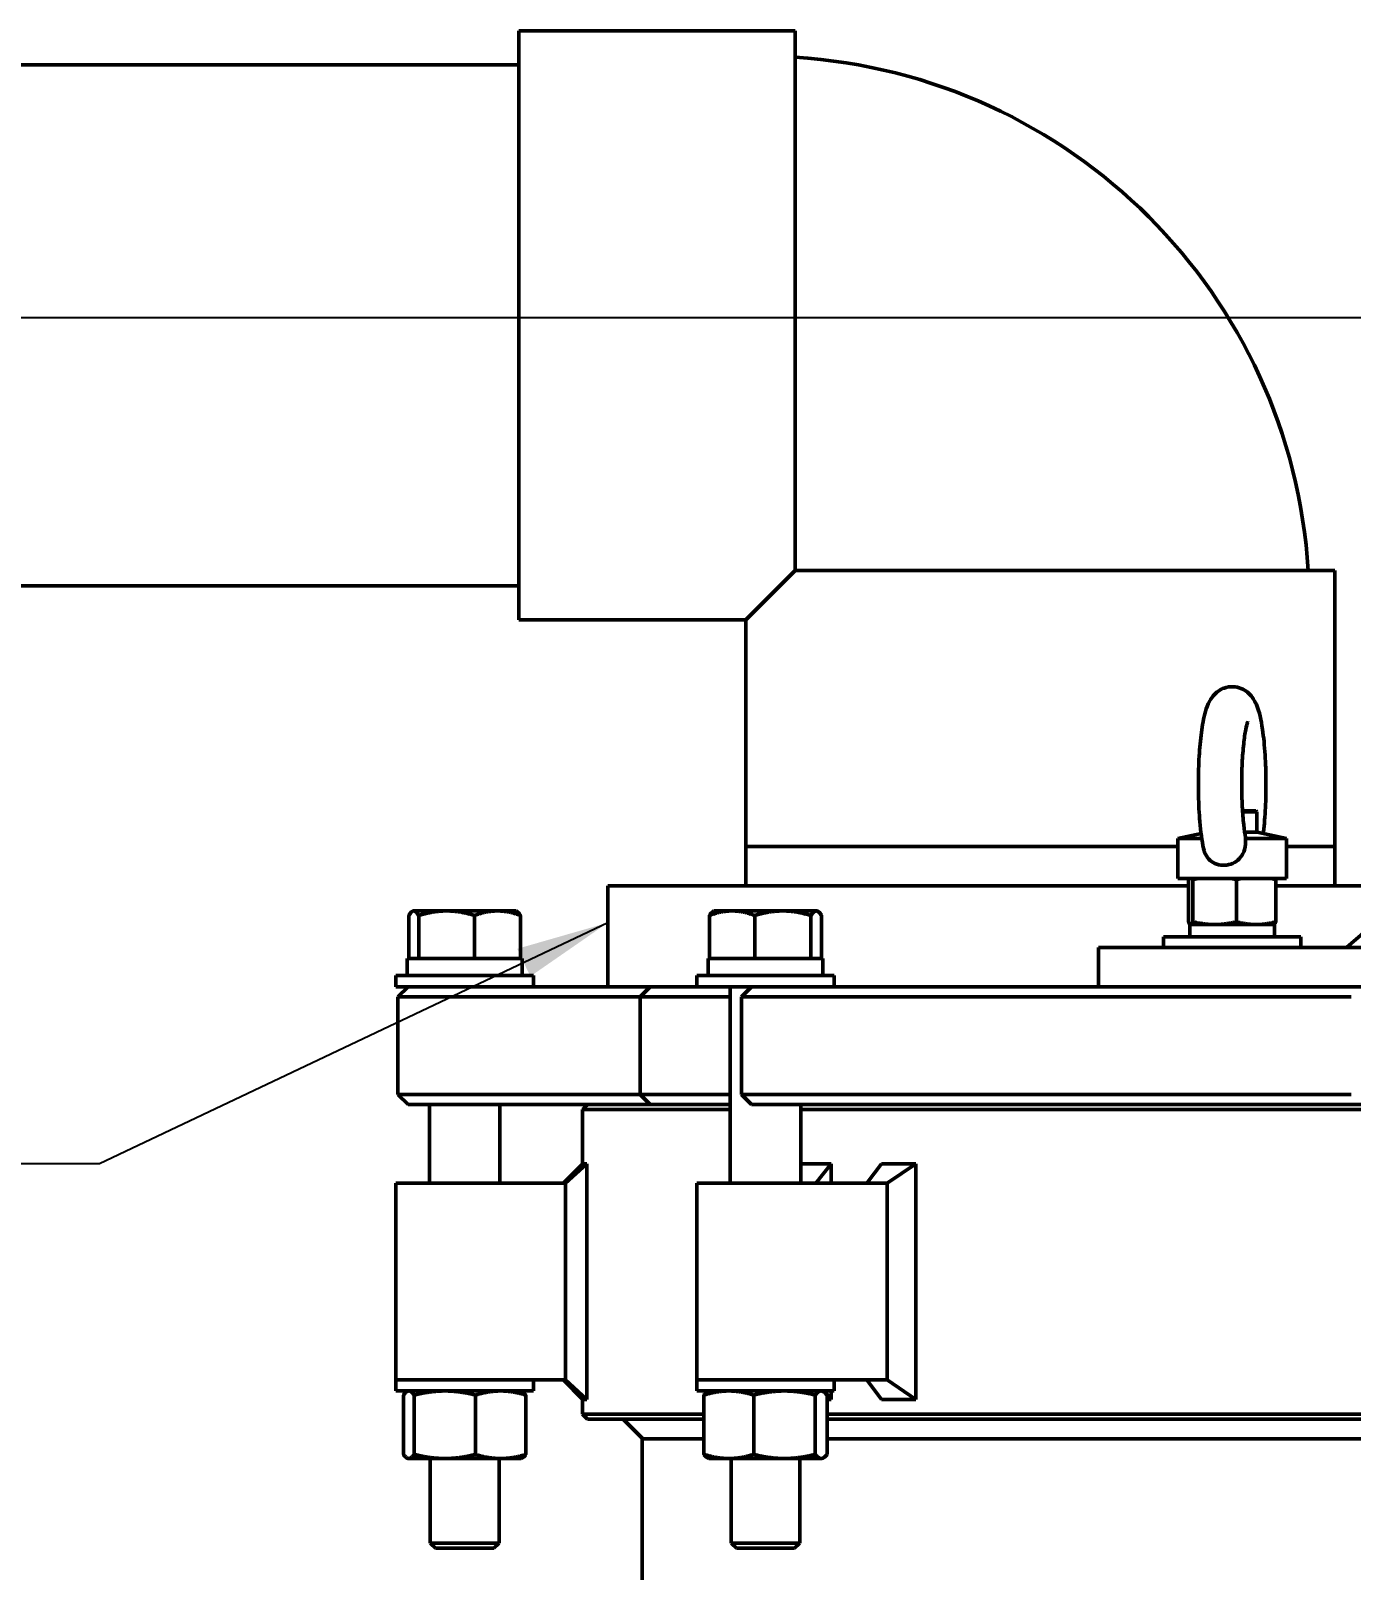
# Model space of a CAD drawing. Header units: inches. Extents: x 15 to 402, y 6 to 258.
# Drawn here: x 289.94 to 306.73, y 115.44 to 135.02 of the extents above; entities that cross this region are included whole.
import ezdxf

# ---------------------------------------------------------------- set-up
doc = ezdxf.new("R2010")
doc.units = ezdxf.units.IN
doc.header["$LTSCALE"] = 12
doc.header["$MEASUREMENT"] = 0
for name, color, linetype, lineweight in [('Dimension (ANSI)', 7, 'Continuous', 25), ('Symbol (ANSI)', 7, 'Continuous', 25), ('Visible (ANSI)', 7, 'Continuous', 50)]:
    doc.layers.add(name, color=color, linetype=linetype, lineweight=lineweight)
doc.styles.add('MEMCOR Medium', font='arial.ttf')
doc.styles.add('Standard D-E', font='arial.ttf')
doc.dimstyles.new('Default (ANSI)', dxfattribs={"dimscale": 12, "dimtxt": 0.15, "dimasz": 0.098425, "dimexe": 0.125, "dimexo": 0.0625, "dimgap": 0.031496, "dimtad": 0, "dimtih": 1, "dimtoh": 1, "dimdec": 4, "dimrnd": 1e-08, "dimzin": 3, "dimdsep": 46, "dimlunit": 5, "dimtxsty": 'MEMCOR Medium', "dimcen": 0.09, "dimdle": 0.393701, "dimclrd": 256, "dimclre": 256, "dimclrt": 256, "dimadec": 0, "dimazin": 1, "dimtfac": 0.8, "dimtofl": 0, "dimtmove": 0, "dimatfit": 3, "dimfxl": 1, "dimfrac": 1, "dimtolj": 1, "dimtzin": 4, "dimlwd": -1, "dimlwe": -1, "dimarcsym": 0})
doc.dimstyles.new('in [mm] D-E NeptuneBenson$7', dxfattribs={"dimscale": 12, "dimtxt": 0.15, "dimasz": 0.098425, "dimexe": 0.125, "dimexo": 0.063, "dimgap": 0.031496, "dimtad": 0, "dimtih": 1, "dimtoh": 1, "dimdec": 4, "dimrnd": 1e-08, "dimzin": 3, "dimdsep": 46, "dimlunit": 5, "dimtxsty": 'Standard D-E', "dimcen": 0.09, "dimdle": 0.393701, "dimclrd": 256, "dimclre": 256, "dimclrt": 256, "dimadec": 1, "dimazin": 1, "dimtfac": 1, "dimtofl": 0, "dimtmove": 0, "dimatfit": 3, "dimfxl": 1, "dimfrac": 1, "dimtolj": 1, "dimtzin": 4, "dimlwd": -1, "dimlwe": -1, "dimarcsym": 0})

# ---------------------------------------------------------------- blocks, each defined once
blk = doc.blocks.new('*D18')
at = {"layer": 'Defpoints', "color": 0, "transparency": 16777216}
for p in [(310.968, 131.37), (253.068, 47.836), (299.125, 47.836)]:
    blk.add_point(p, dxfattribs=at)
at = {"layer": 'Dimension (ANSI)', "transparency": 16777216}
for p, q in [((310.218, 131.37), (251.568, 131.37)), ((253.068, 130.189), (253.068, 104.292)), ((253.068, 49.017), (253.068, 91.969)), ((298.375, 47.836), (251.568, 47.836))]:
    blk.add_line(p, q, dxfattribs=at)
for points in [[(252.872, 130.189), (253.265, 130.189), (253.068, 131.37)], [(252.872, 49.017), (253.265, 49.017), (253.068, 47.836)]]:
    blk.add_solid(points, dxfattribs=at)
at = {"layer": 'Dimension (ANSI)', "transparency": 16777216, "char_height": 1.8, "attachment_point": 5, "style": 'MEMCOR Medium'}
for s, insert in [('\\A1; \\fArial|b0|i0;\\H1.8000;83{\\H0.8x;\\S9#16;} in', (253.068, 99.995)), ('\\A1;[2121.8 mm]{\\P\\fArial|b0|i0;\\H1.8000;SHIPPING HEIGHT\\P\\fArial|b0|i0;\\H1.8000;REF.}', (253.068, 93.833))]:
    blk.add_mtext(s, dxfattribs=dict(at, insert=insert))

msp = doc.modelspace()

# ---------------------------------------------------------------- linework, layer by layer
at = {"layer": 'Visible (ANSI)'}
for p, q in [((296.14777, 127.5314), (296.14777, 135.0204)), ((296.14777, 135.0204), (299.65977, 135.0204)), ((299.65977, 128.1579), (299.65977, 135.0204)), ((296.14777, 134.5884), (270.15327, 134.5884)), ((299.03327, 127.5314), (299.65977, 128.1579)), ((306.52227, 128.1579), (299.65977, 128.1579)), ((306.52227, 124.6459), (306.52227, 128.1579)), ((296.14777, 127.9634), (270.15327, 127.9634)), ((296.14777, 127.5314), (299.03327, 127.5314)), ((299.03327, 124.6459), (299.03327, 127.5314)), ((305.34948, 125.10215), (305.51797, 125.10215)), ((305.51797, 125.10215), (305.53047, 125.08965)), ((305.53047, 125.08965), (305.35029, 125.08965)), ((305.53047, 124.8294), (305.53047, 125.08965)), ((304.82268, 124.81328), (304.52899, 124.75085)), ((304.83109, 124.75085), (304.52899, 124.75085)), ((304.52899, 124.23904), (304.52899, 124.75085)), ((305.53744, 124.8294), (305.37665, 124.8294)), ((305.90695, 124.75085), (305.38727, 124.75085)), ((305.53744, 124.8294), (305.90695, 124.75085)), ((305.90695, 124.23904), (305.90695, 124.75085)), ((299.03327, 124.6459), (304.52899, 124.6459)), ((299.03327, 124.6459), (299.03327, 124.1459)), ((299.03327, 124.6459), (304.52899, 124.6459)), ((305.90695, 124.6459), (306.52227, 124.6459)), ((305.90695, 124.6459), (306.52227, 124.6459)), ((306.52227, 124.6459), (306.52227, 124.1459)), ((297.27777, 124.1459), (304.66129, 124.1459)), ((297.27777, 124.1459), (297.27777, 122.86465)), ((305.90695, 124.23904), (304.52899, 124.23904)), ((304.66129, 124.22534), (304.66129, 123.69295)), ((304.71706, 124.22534), (304.71706, 123.69295)), ((305.27374, 124.22534), (305.27374, 123.69295)), ((305.77466, 124.22534), (305.77466, 123.69295)), ((305.77466, 124.1459), (307.31278, 124.1459)), ((294.74827, 123.22428), (294.74827, 123.76969)), ((294.8021, 123.82828), (294.79284, 123.82293)), ((294.81122, 123.82828), (294.8021, 123.82828)), ((295.22909, 123.82828), (294.81122, 123.82828)), ((294.87418, 123.22428), (294.87418, 123.76969)), ((295.87597, 123.82828), (295.22909, 123.82828)), ((295.58401, 123.22428), (295.58401, 123.76969)), ((296.1141, 123.82828), (295.87597, 123.82828)), ((296.1141, 123.82828), (296.12335, 123.82293)), ((296.16793, 123.22428), (296.16793, 123.76969)), ((298.5701, 123.22428), (298.5701, 123.76969)), ((298.62783, 123.82828), (298.61681, 123.82191)), ((298.85839, 123.82828), (298.62783, 123.82828)), ((299.50355, 123.82828), (298.85839, 123.82828)), ((299.14668, 123.22428), (299.14668, 123.76969)), ((299.92899, 123.82828), (299.50355, 123.82828)), ((299.86042, 123.22428), (299.86042, 123.76969)), ((299.93983, 123.82828), (299.92899, 123.82828)), ((299.93983, 123.82828), (299.95086, 123.82191)), ((299.99757, 123.22428), (299.99757, 123.76969)), ((304.68147, 123.65465), (305.75447, 123.65465)), ((304.68147, 123.65465), (304.68147, 123.49865)), ((304.68697, 123.65465), (304.68476, 123.65568)), ((305.74897, 123.65465), (305.75118, 123.65568)), ((305.75447, 123.65465), (305.75447, 123.49865)), ((306.67227, 123.36465), (307.03618, 123.67715)), ((303.51787, 123.36465), (303.92734, 123.36465)), ((303.51787, 123.36465), (303.51787, 122.86465)), ((308.05311, 123.36465), (303.92734, 123.36465)), ((304.34297, 123.49865), (306.09297, 123.49865)), ((304.34297, 123.36465), (304.34297, 123.49865)), ((306.09297, 123.36465), (306.09297, 123.49865)), ((294.7286, 123.22427), (296.1876, 123.22427)), ((294.7286, 123.00527), (294.7286, 123.22427)), ((294.81122, 123.22428), (294.74827, 123.22428)), ((294.8021, 123.22428), (294.8021, 123.22427)), ((294.87418, 123.22428), (294.81122, 123.22428)), ((295.22909, 123.22428), (294.87418, 123.22428)), ((295.58401, 123.22428), (295.22909, 123.22428)), ((295.87597, 123.22428), (295.58401, 123.22428)), ((296.16793, 123.22428), (295.87597, 123.22428)), ((296.1141, 123.22428), (296.1141, 123.22427)), ((296.1876, 123.00527), (296.1876, 123.22427)), ((298.55433, 123.22427), (300.01333, 123.22427)), ((298.55433, 123.00527), (298.55433, 123.22427)), ((298.85839, 123.22428), (298.5701, 123.22428)), ((298.62783, 123.22428), (298.62783, 123.22427)), ((299.14668, 123.22428), (298.85839, 123.22428)), ((299.50355, 123.22428), (299.14668, 123.22428)), ((299.86042, 123.22428), (299.50355, 123.22428)), ((299.92899, 123.22428), (299.86042, 123.22428)), ((299.99757, 123.22428), (299.92899, 123.22428)), ((299.93983, 123.22428), (299.93983, 123.22427)), ((300.01333, 123.00527), (300.01333, 123.22427)), ((296.3331, 123.00527), (294.5831, 123.00527)), ((294.5831, 123.00527), (294.5831, 122.86465)), ((296.3331, 123.00527), (296.3331, 122.86465)), ((300.15883, 123.00527), (298.40883, 123.00527)), ((298.40883, 123.00527), (298.40883, 122.86465)), ((300.15883, 123.00527), (300.15883, 122.86465)), ((294.5831, 122.86465), (294.7397, 122.86465)), ((294.7397, 122.86465), (294.6097, 122.73465)), ((294.7397, 122.86465), (294.73982, 122.86465)), ((294.73982, 122.86465), (294.75603, 122.86465)), ((294.75603, 122.86465), (295.6243, 122.86465)), ((296.65222, 122.86465), (295.6243, 122.86465)), ((297.27344, 122.86465), (296.65222, 122.86465)), ((297.27344, 122.86465), (297.81818, 122.86465)), ((297.81818, 122.86465), (297.68818, 122.73465)), ((297.81818, 122.86465), (297.98782, 122.86465)), ((297.98782, 122.86465), (298.16785, 122.86465)), ((298.16785, 122.86465), (298.34029, 122.86465)), ((298.40883, 122.86465), (298.34029, 122.86465)), ((298.40883, 122.86465), (299.10734, 122.86465)), ((298.83633, 122.86465), (298.83633, 120.36465)), ((299.10734, 122.86465), (298.97734, 122.73465)), ((299.10734, 122.86465), (299.13899, 122.86465)), ((299.13899, 122.86465), (299.34385, 122.86465)), ((299.34385, 122.86465), (300.53298, 122.86465)), ((301.32041, 122.86465), (300.53298, 122.86465)), ((302.13387, 122.86465), (301.32041, 122.86465)), ((302.13387, 122.86465), (306.64416, 122.86465)), ((306.86177, 122.86465), (306.64416, 122.86465)), ((294.60995, 122.73465), (294.6097, 122.73465)), ((294.6097, 122.73465), (294.6097, 121.49465)), ((294.62628, 122.73465), (294.60995, 122.73465)), ((295.6243, 122.73465), (294.62628, 122.73465)), ((295.6243, 122.73465), (296.65222, 122.73465)), ((296.65222, 122.73465), (297.14525, 122.73465)), ((297.68818, 122.73465), (297.14525, 122.73465)), ((297.88317, 122.73465), (297.68818, 122.73465)), ((297.68818, 122.73465), (297.68818, 121.49465)), ((298.06459, 122.73465), (297.88317, 122.73465)), ((298.42385, 122.73465), (298.06459, 122.73465)), ((298.42385, 122.73465), (298.83633, 122.73465)), ((299.04327, 122.73465), (298.97734, 122.73465)), ((298.97734, 122.73465), (298.97734, 121.49465)), ((299.24972, 122.73465), (299.04327, 122.73465)), ((300.61654, 122.73465), (299.24972, 122.73465)), ((300.61654, 122.73465), (301.40397, 122.73465)), ((301.40397, 122.73465), (302.04957, 122.73465)), ((306.6006, 122.73465), (302.04957, 122.73465)), ((306.6006, 122.73465), (306.73177, 122.73465)), ((294.6097, 121.49465), (294.60995, 121.49465)), ((294.7397, 121.36465), (294.6097, 121.49465)), ((294.60995, 121.49465), (294.62628, 121.49465)), ((294.62628, 121.49465), (295.6243, 121.49465)), ((296.65222, 121.49465), (295.6243, 121.49465)), ((297.14525, 121.49465), (296.65222, 121.49465)), ((297.14525, 121.49465), (297.68818, 121.49465)), ((297.68818, 121.49465), (297.88317, 121.49465)), ((297.81818, 121.36465), (297.68818, 121.49465)), ((297.88317, 121.49465), (298.06459, 121.49465)), ((298.06459, 121.49465), (298.42385, 121.49465)), ((298.83633, 121.49465), (298.42385, 121.49465)), ((298.97734, 121.49465), (299.04327, 121.49465)), ((299.10734, 121.36465), (298.97734, 121.49465)), ((299.04327, 121.49465), (299.24972, 121.49465)), ((299.24972, 121.49465), (300.61654, 121.49465)), ((301.40397, 121.49465), (300.61654, 121.49465)), ((302.04957, 121.49465), (301.40397, 121.49465)), ((302.04957, 121.49465), (306.6006, 121.49465)), ((306.73177, 121.49465), (306.6006, 121.49465)), ((294.73982, 121.36465), (294.7397, 121.36465)), ((294.75603, 121.36465), (294.73982, 121.36465)), ((295.6243, 121.36465), (294.75603, 121.36465)), ((295.0106, 121.36465), (295.0106, 120.36465)), ((295.6243, 121.36465), (296.65222, 121.36465)), ((295.9056, 121.36465), (295.9056, 120.36465)), ((296.65222, 121.36465), (297.1833, 121.36465)), ((298.83633, 121.30215), (296.95825, 121.30215)), ((296.95825, 121.30215), (296.95825, 120.60126)), ((297.1833, 121.36465), (297.81818, 121.36465)), ((297.98782, 121.36465), (297.81818, 121.36465)), ((298.16785, 121.36465), (297.98782, 121.36465)), ((298.34029, 121.36465), (298.16785, 121.36465)), ((298.34029, 121.36465), (298.83633, 121.36465)), ((299.13899, 121.36465), (299.10734, 121.36465)), ((299.34385, 121.36465), (299.13899, 121.36465)), ((300.53298, 121.36465), (299.34385, 121.36465)), ((299.73133, 121.36465), (299.73133, 120.36465)), ((308.36307, 121.30215), (299.73133, 121.30215)), ((300.53298, 121.36465), (301.32041, 121.36465)), ((301.32041, 121.36465), (301.91435, 121.36465)), ((301.91435, 121.36465), (306.85903, 121.36465)), ((296.95825, 120.60958), (296.71331, 120.36465)), ((296.97125, 120.61426), (296.72176, 120.36465)), ((297.01213, 120.61426), (296.74243, 120.36465)), ((296.97125, 120.61426), (297.01213, 120.61426)), ((297.01213, 117.61503), (297.01213, 120.61426)), ((299.73655, 120.61426), (299.73133, 120.58375)), ((299.73655, 120.61426), (300.11929, 120.61426)), ((300.11929, 120.61426), (299.92399, 120.36465)), ((300.11929, 120.61426), (300.11929, 120.36465)), ((300.75757, 120.61426), (300.57325, 120.36465)), ((300.75757, 120.61426), (301.19718, 120.61426)), ((301.19718, 120.61426), (300.83013, 120.36465)), ((301.19718, 117.61503), (301.19718, 120.61426)), ((294.5831, 120.36465), (295.4581, 120.36465)), ((294.5831, 117.86465), (294.5831, 120.36465)), ((295.4581, 120.36465), (296.74243, 120.36465)), ((296.74243, 117.86465), (296.74243, 120.36465)), ((298.40883, 120.36465), (299.84627, 120.36465)), ((298.40883, 117.86465), (298.40883, 120.36465)), ((299.84627, 120.36465), (300.83013, 120.36465)), ((300.83013, 117.86465), (300.83013, 120.36465)), ((295.4581, 117.86465), (294.5831, 117.86465)), ((295.4581, 117.86465), (294.5831, 117.86465)), ((294.5831, 117.72402), (294.5831, 117.86465)), ((296.74243, 117.86465), (295.4581, 117.86465)), ((296.3331, 117.72402), (296.3331, 117.86465)), ((296.95825, 117.61972), (296.71331, 117.86465)), ((296.97125, 117.61503), (296.72176, 117.86465)), ((297.01213, 117.61503), (296.74243, 117.86465)), ((299.84627, 117.86465), (298.40883, 117.86465)), ((299.84627, 117.86465), (298.40883, 117.86465)), ((298.40883, 117.72402), (298.40883, 117.86465)), ((300.83013, 117.86465), (299.84627, 117.86465)), ((300.15883, 117.72402), (300.15883, 117.86465)), ((300.75757, 117.61503), (300.57325, 117.86465)), ((301.19718, 117.61503), (300.83013, 117.86465)), ((294.5831, 117.72402), (296.3331, 117.72402)), ((294.6801, 116.91689), (294.6801, 117.67216)), ((294.7391, 117.72402), (294.72895, 117.71929)), ((294.8181, 116.91689), (294.8181, 117.67216)), ((295.5961, 116.91689), (295.5961, 117.67216)), ((296.1771, 117.72402), (296.18724, 117.71929)), ((296.2361, 116.91689), (296.2361, 117.67216)), ((298.40883, 117.72402), (300.15883, 117.72402)), ((298.50156, 116.91689), (298.50156, 117.67216)), ((298.56483, 117.72402), (298.55275, 117.71839)), ((299.13351, 116.91689), (299.13351, 117.67216)), ((299.91579, 116.91689), (299.91579, 117.67216)), ((300.00283, 117.72402), (300.01492, 117.71839)), ((300.11929, 117.61503), (300.03402, 117.72402)), ((300.06611, 116.91689), (300.06611, 117.67216)), ((300.11929, 117.72402), (300.11929, 117.61503)), ((296.95825, 117.62804), (296.95825, 117.42715)), ((297.01213, 117.61503), (296.97125, 117.61503)), ((300.11929, 117.61503), (300.06611, 117.61503)), ((301.19718, 117.61503), (300.75757, 117.61503)), ((296.95825, 117.42715), (298.50156, 117.42715)), ((298.50156, 117.36465), (297.02088, 117.36465)), ((297.47331, 117.36465), (297.7232, 117.11465)), ((300.06611, 117.42715), (307.98036, 117.42715)), ((307.98036, 117.36465), (300.06611, 117.36465)), ((297.71752, 105.28892), (297.71752, 117.12034)), ((298.50156, 117.11465), (297.7232, 117.11465)), ((307.98036, 117.11465), (300.06611, 117.11465)), ((294.7391, 116.86502), (294.72895, 116.86975)), ((296.1771, 116.86502), (296.18724, 116.86975)), ((298.56483, 116.86502), (298.55275, 116.87066)), ((300.00283, 116.86502), (300.01492, 116.87066)), ((294.7391, 116.86502), (294.7491, 116.86502)), ((294.7491, 116.86502), (295.2071, 116.86502)), ((295.0206, 116.86502), (295.0206, 115.79039)), ((295.2071, 116.86502), (295.9161, 116.86502)), ((295.8956, 116.86502), (295.8956, 115.79039)), ((295.9161, 116.86502), (296.1771, 116.86502)), ((298.56483, 116.86502), (298.81753, 116.86502)), ((298.81753, 116.86502), (299.52465, 116.86502)), ((298.84633, 116.86502), (298.84633, 115.79039)), ((299.52465, 116.86502), (299.99095, 116.86502)), ((299.72133, 116.86502), (299.72133, 115.79039)), ((299.99095, 116.86502), (300.00283, 116.86502)), ((295.0206, 115.79039), (295.8956, 115.79039)), ((295.08876, 115.72427), (295.0206, 115.79039)), ((295.82744, 115.72427), (295.08876, 115.72427)), ((295.82744, 115.72427), (295.8956, 115.79039)), ((298.84633, 115.79039), (299.72133, 115.79039)), ((298.9145, 115.72427), (298.84633, 115.79039)), ((299.65317, 115.72427), (298.9145, 115.72427)), ((299.65317, 115.72427), (299.72133, 115.79039))]:
    msp.add_line(p, q, dxfattribs=at)
msp.add_arc((299.22777, 127.7259), 6.9705, 3.55321, 86.44679, dxfattribs=at)
for points, knots in [([(304.85326, 124.62288), (304.833, 124.72135), (304.81794, 124.83604), (304.79821, 125.06765), (304.79235, 125.17997), (304.78709, 125.4065), (304.78751, 125.52047), (304.79437, 125.74234), (304.80081, 125.85016), (304.81969, 126.05321), (304.83222, 126.1476), (304.86677, 126.32842), (304.88398, 126.40622), (304.94576, 126.52214), (304.96466, 126.55346), (305.02609, 126.61426), (305.06304, 126.6432), (305.14985, 126.67433), (305.1899, 126.68129), (305.26543, 126.67838), (305.30026, 126.67023), (305.36309, 126.6452), (305.38977, 126.62791), (305.43881, 126.58831), (305.45773, 126.56611), (305.49809, 126.51126), (305.51292, 126.48097), (305.56641, 126.3557), (305.58571, 126.2579), (305.61826, 126.03848), (305.62921, 125.9285), (305.64341, 125.70352), (305.64718, 125.58997), (305.64847, 125.36343), (305.64609, 125.25054), (305.63539, 125.03331), (305.62703, 124.92916), (305.61499, 124.82727), (305.61413, 124.82025), (305.61327, 124.81328)], [3.8026067, 3.8026067, 3.8026067, 3.8026067, 4.22334986, 4.22334986, 4.56826771, 4.56826771, 4.90323078, 4.90323078, 5.23876516, 5.23876516, 5.5859445, 5.5859445, 5.99143767, 5.99143767, 6.12607656, 6.12607656, 6.22584799, 6.22584799, 6.28935377, 6.28935377, 6.34685776, 6.34685776, 6.41171968, 6.41171968, 6.49735703, 6.49735703, 6.64178003, 6.64178003, 7.10639936, 7.10639936, 7.47848585, 7.47848585, 7.81835421, 7.81835421, 8.15263046, 8.15263046, 8.49023326, 8.49023326, 8.51541384, 8.51541384, 8.51541384, 8.51541384]), ([(305.38803, 124.76014), (305.37959, 124.80568), (305.37152, 124.86141), (305.35691, 124.99439), (305.35064, 125.07354), (305.34178, 125.24478), (305.33935, 125.3373), (305.33904, 125.5238), (305.3412, 125.61776), (305.34982, 125.79515), (305.35626, 125.87869), (305.37203, 126.02346), (305.38129, 126.08563), (305.39913, 126.17653), (305.40799, 126.20895), (305.41546, 126.23054), (305.41692, 126.23408), (305.41756, 126.23554), (305.41763, 126.23569), (305.41763, 126.23569)], [3.85414083, 3.85414083, 3.85414083, 3.85414083, 4.11070775, 4.11070775, 4.39956823, 4.39956823, 4.70171219, 4.70171219, 5.00742579, 5.00742579, 5.30999499, 5.30999499, 5.59915958, 5.59915958, 5.84984627, 5.84984627, 5.93331062, 5.93331062, 5.95327663, 5.95327663, 5.95327663, 5.95327663]), ([(305.38727, 124.75085), (305.39121, 124.70243), (305.38865, 124.65355), (305.36392, 124.5684), (305.34652, 124.53642), (305.30397, 124.48345), (305.27754, 124.46137), (305.21731, 124.42786), (305.18423, 124.41684), (305.11554, 124.40667), (305.08052, 124.40782), (305.01386, 124.42266), (304.98284, 124.43621), (304.92913, 124.4746), (304.90702, 124.49866), (304.87249, 124.5556), (304.86081, 124.58719), (304.85353, 124.62157), (304.8534, 124.62223), (304.85326, 124.62288)], [0, 0, 0, 0, 0.37029726, 0.37029726, 0.67885151, 0.67885151, 0.99389788, 0.99389788, 1.30997279, 1.30997279, 1.63188012, 1.63188012, 1.95365916, 1.95365916, 2.26899107, 2.26899107, 2.58505597, 2.58505597, 2.59117399, 2.59117399, 2.59117399, 2.59117399])]:
    msp.add_open_spline(points, degree=3, knots=knots, dxfattribs=at)
for points in [[(305.38803, 124.76014), (305.38861, 124.75701), (305.38836, 124.75391), (305.38727, 124.75085)], [(297.02088, 121.36465), (296.99996, 121.3438), (296.97909, 121.32297), (296.95825, 121.30215)], [(296.95825, 117.42715), (296.97909, 117.40633), (296.99996, 117.38549), (297.02088, 117.36465)]]:
    msp.add_open_spline(points, degree=3, dxfattribs=at)
for points, weights in [([(304.66711, 124.23904), (304.66427, 124.23299), (304.66129, 124.22534)], [1.01185930268, 1.00735487659, 1]), ([(304.71706, 124.22534), (304.71407, 124.23299), (304.71123, 124.23904)], [1, 1.00735487659, 1.01185930268]), ([(304.7752, 124.23904), (304.74684, 124.23299), (304.71706, 124.22534)], [1.01185930268, 1.00735487659, 1]), ([(305.27374, 124.22534), (305.24396, 124.23299), (305.2156, 124.23904)], [1, 1.00735487659, 1.01185930268]), ([(305.32606, 124.23904), (305.30054, 124.23299), (305.27374, 124.22534)], [1.01185930268, 1.00735487659, 1]), ([(305.77466, 124.22534), (305.74786, 124.23299), (305.72234, 124.23904)], [1, 1.00735487659, 1.01185930268]), ([(305.76883, 124.23904), (305.77167, 124.23299), (305.77466, 124.22534)], [1.01185930268, 1.00735487659, 1]), ([(294.81122, 123.82828), (294.78201, 123.82828), (294.74827, 123.76969)], [1, 1.0379548493, 1]), ([(294.87418, 123.76969), (294.84044, 123.82828), (294.81122, 123.82828)], [1, 1.0379548493, 1]), ([(295.22909, 123.82828), (295.06438, 123.82828), (294.87418, 123.76969)], [1, 1.0379548493, 1]), ([(295.58401, 123.76969), (295.39381, 123.82828), (295.22909, 123.82828)], [1, 1.0379548493, 1]), ([(295.87597, 123.82828), (295.74047, 123.82828), (295.58401, 123.76969)], [1, 1.0379548493, 1]), ([(296.16793, 123.76969), (296.01147, 123.82828), (295.87597, 123.82828)], [1, 1.0379548493, 1]), ([(296.12335, 123.82293), (296.1442, 123.8109), (296.16793, 123.76969)], [1.01607329548, 1.02640123045, 1]), ([(298.85839, 123.82828), (298.72459, 123.82828), (298.5701, 123.76969)], [1, 1.0379548493, 1]), ([(298.5701, 123.76969), (298.59494, 123.80929), (298.61681, 123.82191)], [1, 1.02533990081, 1.01684430577]), ([(299.14668, 123.76969), (298.99219, 123.82828), (298.85839, 123.82828)], [1, 1.0379548493, 1]), ([(299.50355, 123.82828), (299.33793, 123.82828), (299.14668, 123.76969)], [1, 1.0379548493, 1]), ([(299.86042, 123.76969), (299.66917, 123.82828), (299.50355, 123.82828)], [1, 1.0379548493, 1]), ([(299.92899, 123.82828), (299.89716, 123.82828), (299.86042, 123.76969)], [1, 1.0379548493, 1]), ([(299.99757, 123.76969), (299.96082, 123.82828), (299.92899, 123.82828)], [1, 1.0379548493, 1]), ([(304.66129, 123.69295), (304.67623, 123.65465), (304.68917, 123.65465)], [1, 1.0379548493, 1]), ([(304.68917, 123.65465), (304.70211, 123.65465), (304.71706, 123.69295)], [1, 1.0379548493, 1]), ([(304.71706, 123.69295), (304.86622, 123.65465), (304.9954, 123.65465)], [1, 1.0379548493, 1]), ([(304.9954, 123.65465), (305.12458, 123.65465), (305.27374, 123.69295)], [1, 1.0379548493, 1]), ([(305.27374, 123.69295), (305.40796, 123.65465), (305.5242, 123.65465)], [1, 1.0379548493, 1]), ([(305.5242, 123.65465), (305.64044, 123.65465), (305.77466, 123.69295)], [1, 1.0379548493, 1]), ([(305.77466, 123.69295), (305.7621, 123.66077), (305.75118, 123.65568)], [1, 1.03169636062, 1.0104530155]), ([(294.7491, 117.72402), (294.71708, 117.72402), (294.6801, 117.67216)], [1, 1.0379548493, 1]), ([(294.8181, 117.67216), (294.78112, 117.72402), (294.7491, 117.72402)], [1, 1.0379548493, 1]), ([(295.2071, 117.72402), (295.02657, 117.72402), (294.8181, 117.67216)], [1, 1.0379548493, 1]), ([(295.5961, 117.67216), (295.38764, 117.72402), (295.2071, 117.72402)], [1, 1.0379548493, 1]), ([(295.9161, 117.72402), (295.76759, 117.72402), (295.5961, 117.67216)], [1, 1.0379548493, 1]), ([(296.2361, 117.67216), (296.06461, 117.72402), (295.9161, 117.72402)], [1, 1.0379548493, 1]), ([(296.18724, 117.71929), (296.21009, 117.70864), (296.2361, 117.67216)], [1.01607329548, 1.02640123045, 1]), ([(298.81753, 117.72402), (298.67089, 117.72402), (298.50156, 117.67216)], [1, 1.0379548493, 1]), ([(298.50156, 117.67216), (298.52878, 117.70721), (298.55275, 117.71839)], [1, 1.02533990081, 1.01684430577]), ([(299.13351, 117.67216), (298.96418, 117.72402), (298.81753, 117.72402)], [1, 1.0379548493, 1]), ([(299.52465, 117.72402), (299.34312, 117.72402), (299.13351, 117.67216)], [1, 1.0379548493, 1]), ([(299.91579, 117.67216), (299.70618, 117.72402), (299.52465, 117.72402)], [1, 1.0379548493, 1]), ([(299.99095, 117.72402), (299.95607, 117.72402), (299.91579, 117.67216)], [1, 1.0379548493, 1]), ([(300.06611, 117.67216), (300.02583, 117.72402), (299.99095, 117.72402)], [1, 1.0379548493, 1]), ([(294.6801, 116.91689), (294.71708, 116.86502), (294.7491, 116.86502)], [1, 1.0379548493, 1]), ([(294.7491, 116.86502), (294.78112, 116.86502), (294.8181, 116.91689)], [1, 1.0379548493, 1]), ([(294.8181, 116.91689), (295.02657, 116.86502), (295.2071, 116.86502)], [1, 1.0379548493, 1]), ([(295.2071, 116.86502), (295.38764, 116.86502), (295.5961, 116.91689)], [1, 1.0379548493, 1]), ([(295.5961, 116.91689), (295.76759, 116.86502), (295.9161, 116.86502)], [1, 1.0379548493, 1]), ([(295.9161, 116.86502), (296.06461, 116.86502), (296.2361, 116.91689)], [1, 1.0379548493, 1]), ([(296.2361, 116.91689), (296.21009, 116.88041), (296.18724, 116.86975)], [1, 1.02640123045, 1.01607329548]), ([(298.55275, 116.87066), (298.52878, 116.88184), (298.50156, 116.91689)], [1.01684430577, 1.02533990081, 1]), ([(298.50156, 116.91689), (298.67089, 116.86502), (298.81753, 116.86502)], [1, 1.0379548493, 1]), ([(298.81753, 116.86502), (298.96418, 116.86502), (299.13351, 116.91689)], [1, 1.0379548493, 1]), ([(299.13351, 116.91689), (299.34312, 116.86502), (299.52465, 116.86502)], [1, 1.0379548493, 1]), ([(299.52465, 116.86502), (299.70618, 116.86502), (299.91579, 116.91689)], [1, 1.0379548493, 1]), ([(299.91579, 116.91689), (299.95607, 116.86502), (299.99095, 116.86502)], [1, 1.0379548493, 1]), ([(299.99095, 116.86502), (300.02583, 116.86502), (300.06611, 116.91689)], [1, 1.0379548493, 1])]:
    msp.add_rational_spline(points, weights, degree=2, dxfattribs=at)

# ---------------------------------------------------------------- dimensions: what is measured, and where the dimension line sits
at = {"layer": 'Dimension (ANSI)'}
dim = msp.add_linear_dim(base=(253.06842, 47.83565), p1=(310.96777, 131.37045), p2=(299.12506, 47.83565), angle=90, text=' \\fArial|b0|i0;\\H1.8000;<> in\\X[2121.8 mm]{\\P\\fArial|b0|i0;\\H1.8000;SHIPPING HEIGHT\\P\\fArial|b0|i0;\\H1.8000;REF.}', dimstyle='Default (ANSI)', override={"dimgap": 0.031496, "dimdec": 4, "dimpost": '', "dimtol": 0, "dimlim": 0, "dimtp": 0, "dimtm": 0, "dimtdec": 2, "dimatfit": 1}, dxfattribs=at)
dim.commit()
dim.dimension.update_dxf_attribs({"geometry": '*D18', "text_midpoint": (253.06842, 98.13033), "dimtype": 160})

# ---------------------------------------------------------------- leaders
at = {"layer": 'Symbol (ANSI)', "annotation_type": 0, "has_hookline": 1, "hookline_direction": 1, "text_width": 16.57203}
msp.add_leader([(297.27777, 123.67735), (290.81419, 120.61234), (289.63309, 120.61234)], dimstyle='in [mm] D-E NeptuneBenson$7', override={"dimtad": 0}, dxfattribs=at)

doc.saveas('drawing.dxf')
